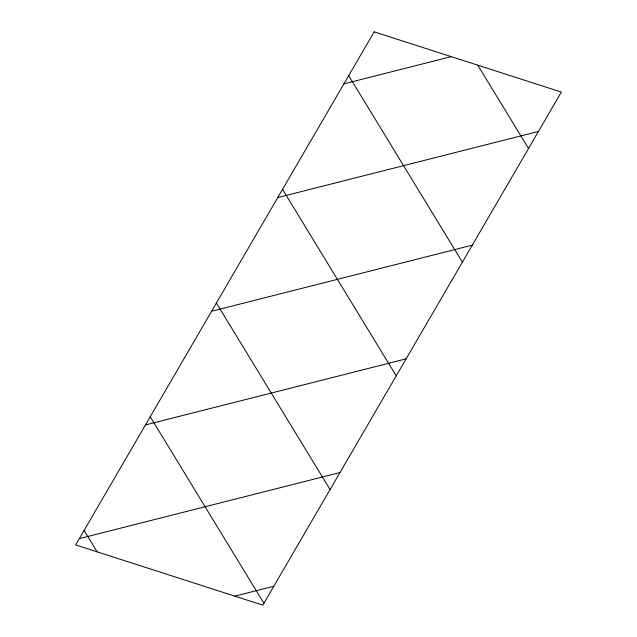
<?xml version="1.0" encoding="UTF-8"?>
<svg xmlns="http://www.w3.org/2000/svg" width="637" height="637" viewBox="0 0 637 637"><rect width="100%" height="100%" fill="white"/><g stroke="black" fill="none" stroke-linecap="round" stroke-linejoin="round"><path stroke-width="0.96" d="M343.924 83.853L451.251 56.645M277.772 197.55L538.44 131.461M211.611 311.246L472.288 245.157M145.459 424.943L406.127 358.854M79.299 538.639L339.975 472.55M234.806 596.136L273.814 586.247M477.782 65.181L528.543 148.469M348.702 75.644L462.39 262.165M282.549 189.34L396.23 375.862M216.389 303.037L330.077 489.558M150.236 416.733L263.917 603.255M84.076 530.422L97.135 551.849M374.182 31.85L75.636 544.93L262.818 605.15L561.364 92.07L374.182 31.85"/></g></svg>
